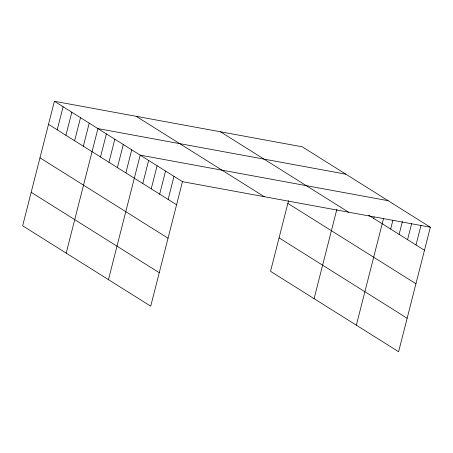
<?xml version="1.0" encoding="UTF-8"?>
<svg xmlns="http://www.w3.org/2000/svg" width="453" height="453" viewBox="0 0 453 453"><rect width="100%" height="100%" fill="white"/><g stroke="black" fill="none" stroke-linecap="round" stroke-linejoin="round"><path stroke-width="0.68" d="M54.388 101.279L22.65 225.787L150.724 306.177L182.463 181.67L54.388 101.279L302.276 146.823L430.35 227.213L398.612 351.721L270.537 271.33L288.544 200.696M57.214 129.824L63.097 106.749M65.923 135.288L71.806 112.214M74.632 140.758L80.515 117.678M83.341 146.223L89.224 123.148M66.195 253.119L97.933 128.612L345.82 174.156M100.504 156.993L106.387 133.918M108.958 162.299L114.836 139.224M117.412 167.604L123.29 144.53M125.86 172.91L131.744 149.835M108.46 279.648L140.198 155.141L388.085 200.685M142.769 183.522L148.652 160.447M151.223 188.827L157.106 165.753M159.677 194.133L165.555 171.058M168.125 199.439L174.009 176.364M314.082 298.663L336.868 209.28M373.748 218.454L374.093 217.1M356.347 325.192L383.589 218.335M390.656 229.065L392.904 220.243M399.11 234.371L402.394 221.477M407.564 239.677L411.715 223.391M416.013 244.982L421.03 225.305M182.463 181.67L430.35 227.213M368.68 215.271L424.467 250.288M220.469 131.795L348.55 212.185M287.859 203.374L415.939 283.759M136.189 116.308L264.263 196.698M279.071 237.859L407.145 318.249M48.505 124.354L176.579 204.745M39.972 157.825L168.046 238.216M31.183 192.315L159.258 272.706"/></g></svg>
